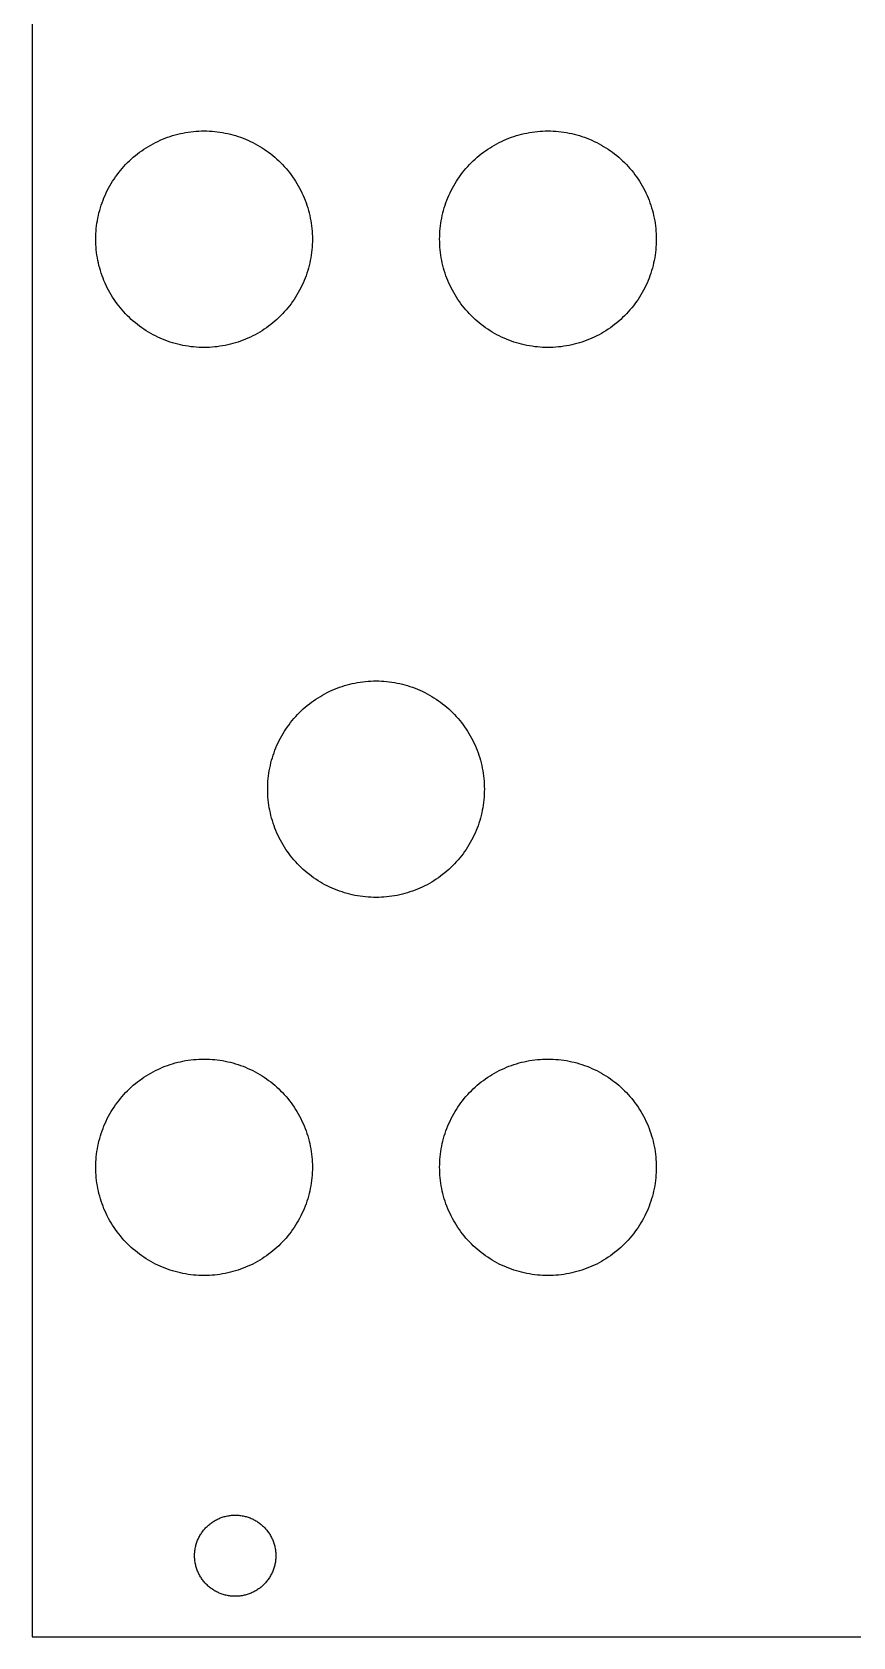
# Model space of a CAD drawing. Extents: x 50 to 110, y 44 to 173.
# Drawn here: x 49.8 to 80.1, y 44.1 to 103.4 of the extents above; entities that cross this region are included whole.
import ezdxf

# ---------------------------------------------------------------- set-up
doc = ezdxf.new("R2010")
doc.units = 0

msp = doc.modelspace()

# ---------------------------------------------------------------- linework, layer by layer
at = {"color": 34, "true_color": 0x008000}
for points in [[(49.784, 44.118022, 0), (110.403894, 44.118022, 0), (110.403894, 172.617892, 0), (49.784, 172.617892, 0), (49.784, 44.118022, 0)], [(52.134008, 95.758, 0), (52.135278, 95.856044, 0), (52.138834, 95.954342, 0), (52.14493, 96.052132, 0), (52.153312, 96.150176, 0), (52.16398, 96.247712, 0), (52.177188, 96.344994, 0), (52.192936, 96.441768, 0), (52.21097, 96.538288, 0), (52.23129, 96.6343, 0), (52.253896, 96.729804, 0), (52.278788, 96.8248, 0), (52.30622, 96.919034, 0), (52.335938, 97.01276, 0), (52.367942, 97.10547, 0), (52.401978, 97.197672, 0), (52.438554, 97.288604, 0), (52.477162, 97.379028, 0), (52.518056, 97.468182, 0), (52.561236, 97.55632, 0), (52.606448, 97.643696, 0), (52.653692, 97.729548, 0), (52.702968, 97.814384, 0), (52.75453, 97.89795, 0), (52.808124, 97.980246, 0), (52.86375, 98.061272, 0), (52.921154, 98.140774, 0), (52.98059, 98.219006, 0), (53.042058, 98.29546, 0), (53.10505, 98.370644, 0), (53.170328, 98.444304, 0), (53.23713, 98.516186, 0), (53.305456, 98.586544, 0), (53.375814, 98.65487, 0), (53.447696, 98.721672, 0), (53.521356, 98.78695, 0), (53.59654, 98.849942, 0), (53.672994, 98.91141, 0), (53.751226, 98.970846, 0), (53.830728, 99.02825, 0), (53.911754, 99.083876, 0), (53.99405, 99.13747, 0), (54.077616, 99.189032, 0), (54.162452, 99.238308, 0), (54.248304, 99.285552, 0), (54.33568, 99.330764, 0), (54.423818, 99.373944, 0), (54.512972, 99.414838, 0), (54.603396, 99.453446, 0), (54.694328, 99.490022, 0), (54.78653, 99.524058, 0), (54.87924, 99.556062, 0), (54.972966, 99.58578, 0), (55.0672, 99.613212, 0), (55.162196, 99.638104, 0), (55.2577, 99.66071, 0), (55.353712, 99.68103, 0), (55.450232, 99.699064, 0), (55.547006, 99.714812, 0), (55.644288, 99.72802, 0), (55.741824, 99.738688, 0), (55.839868, 99.74707, 0), (55.937658, 99.753166, 0), (56.035956, 99.756722, 0), (56.134, 99.757992, 0), (56.232044, 99.756722, 0), (56.330342, 99.753166, 0), (56.428132, 99.74707, 0), (56.526176, 99.738688, 0), (56.623712, 99.72802, 0), (56.720994, 99.714812, 0), (56.817768, 99.699064, 0), (56.914288, 99.68103, 0), (57.0103, 99.66071, 0), (57.105804, 99.638104, 0), (57.2008, 99.613212, 0), (57.295034, 99.58578, 0), (57.38876, 99.556062, 0), (57.48147, 99.524058, 0), (57.573672, 99.490022, 0), (57.664604, 99.453446, 0), (57.755028, 99.414838, 0), (57.844182, 99.373944, 0), (57.93232, 99.330764, 0), (58.019696, 99.285552, 0), (58.105548, 99.238308, 0), (58.190384, 99.189032, 0), (58.27395, 99.13747, 0), (58.356246, 99.083876, 0), (58.437272, 99.02825, 0), (58.516774, 98.970846, 0), (58.595006, 98.91141, 0), (58.67146, 98.849942, 0), (58.746644, 98.78695, 0), (58.820304, 98.721672, 0), (58.892186, 98.65487, 0), (58.962544, 98.586544, 0), (59.03087, 98.516186, 0), (59.097672, 98.444304, 0), (59.16295, 98.370644, 0), (59.225942, 98.29546, 0), (59.28741, 98.219006, 0), (59.346846, 98.140774, 0), (59.40425, 98.061272, 0), (59.459876, 97.980246, 0), (59.51347, 97.89795, 0), (59.565032, 97.814384, 0), (59.614308, 97.729548, 0), (59.661552, 97.643696, 0), (59.706764, 97.55632, 0), (59.749944, 97.468182, 0), (59.790838, 97.379028, 0), (59.829446, 97.288604, 0), (59.866022, 97.197672, 0), (59.900058, 97.10547, 0), (59.932062, 97.01276, 0), (59.96178, 96.919034, 0), (59.989212, 96.8248, 0), (60.014104, 96.729804, 0), (60.03671, 96.6343, 0), (60.05703, 96.538288, 0), (60.075064, 96.441768, 0), (60.090812, 96.344994, 0), (60.10402, 96.247712, 0), (60.114688, 96.150176, 0), (60.12307, 96.052132, 0), (60.129166, 95.954342, 0), (60.132722, 95.856044, 0), (60.133992, 95.758, 0), (60.132722, 95.659956, 0), (60.129166, 95.561658, 0), (60.12307, 95.463868, 0), (60.114688, 95.365824, 0), (60.10402, 95.268288, 0), (60.090812, 95.171006, 0), (60.075064, 95.074232, 0), (60.05703, 94.977712, 0), (60.03671, 94.8817, 0), (60.014104, 94.786196, 0), (59.989212, 94.6912, 0), (59.96178, 94.596966, 0), (59.932062, 94.50324, 0), (59.900058, 94.41053, 0), (59.866022, 94.318328, 0), (59.829446, 94.227396, 0), (59.790838, 94.136972, 0), (59.749944, 94.047818, 0), (59.706764, 93.95968, 0), (59.661552, 93.872304, 0), (59.614308, 93.786452, 0), (59.565032, 93.701616, 0), (59.51347, 93.61805, 0), (59.459876, 93.535754, 0), (59.40425, 93.454728, 0), (59.346846, 93.375226, 0), (59.28741, 93.296994, 0), (59.225942, 93.22054, 0), (59.16295, 93.145356, 0), (59.097672, 93.071696, 0), (59.03087, 92.999814, 0), (58.962544, 92.929456, 0), (58.892186, 92.86113, 0), (58.820304, 92.794328, 0), (58.746644, 92.72905, 0), (58.67146, 92.666058, 0), (58.595006, 92.60459, 0), (58.516774, 92.545154, 0), (58.437272, 92.48775, 0), (58.356246, 92.432124, 0), (58.27395, 92.37853, 0), (58.190384, 92.326968, 0), (58.105548, 92.277692, 0), (58.019696, 92.230448, 0), (57.93232, 92.185236, 0), (57.844182, 92.142056, 0), (57.755028, 92.101162, 0), (57.664604, 92.062554, 0), (57.573672, 92.025978, 0), (57.48147, 91.991942, 0), (57.38876, 91.959938, 0), (57.295034, 91.93022, 0), (57.2008, 91.902788, 0), (57.105804, 91.877896, 0), (57.0103, 91.85529, 0), (56.914288, 91.83497, 0), (56.817768, 91.816936, 0), (56.720994, 91.801188, 0), (56.623712, 91.78798, 0), (56.526176, 91.777312, 0), (56.428132, 91.76893, 0), (56.330342, 91.762834, 0), (56.232044, 91.759278, 0), (56.134, 91.758008, 0), (56.035956, 91.759278, 0), (55.937658, 91.762834, 0), (55.839868, 91.76893, 0), (55.741824, 91.777312, 0), (55.644288, 91.78798, 0), (55.547006, 91.801188, 0), (55.450232, 91.816936, 0), (55.353712, 91.83497, 0), (55.2577, 91.85529, 0), (55.162196, 91.877896, 0), (55.0672, 91.902788, 0), (54.972966, 91.93022, 0), (54.87924, 91.959938, 0), (54.78653, 91.991942, 0), (54.694328, 92.025978, 0), (54.603396, 92.062554, 0), (54.512972, 92.101162, 0), (54.423818, 92.142056, 0), (54.33568, 92.185236, 0), (54.248304, 92.230448, 0), (54.162452, 92.277692, 0), (54.077616, 92.326968, 0), (53.99405, 92.37853, 0), (53.911754, 92.432124, 0), (53.830728, 92.48775, 0), (53.751226, 92.545154, 0), (53.672994, 92.60459, 0), (53.59654, 92.666058, 0), (53.521356, 92.72905, 0), (53.447696, 92.794328, 0), (53.375814, 92.86113, 0), (53.305456, 92.929456, 0), (53.23713, 92.999814, 0), (53.170328, 93.071696, 0), (53.10505, 93.145356, 0), (53.042058, 93.22054, 0), (52.98059, 93.296994, 0), (52.921154, 93.375226, 0), (52.86375, 93.454728, 0), (52.808124, 93.535754, 0), (52.75453, 93.61805, 0), (52.702968, 93.701616, 0), (52.653692, 93.786452, 0), (52.606448, 93.872304, 0), (52.561236, 93.95968, 0), (52.518056, 94.047818, 0), (52.477162, 94.136972, 0), (52.438554, 94.227396, 0), (52.401978, 94.318328, 0), (52.367942, 94.41053, 0), (52.335938, 94.50324, 0), (52.30622, 94.596966, 0), (52.278788, 94.6912, 0), (52.253896, 94.786196, 0), (52.23129, 94.8817, 0), (52.21097, 94.977712, 0), (52.192936, 95.074232, 0), (52.177188, 95.171006, 0), (52.16398, 95.268288, 0), (52.153312, 95.365824, 0), (52.14493, 95.463868, 0), (52.138834, 95.561658, 0), (52.135278, 95.659956, 0), (52.134008, 95.758, 0)], [(64.834008, 95.758, 0), (64.835278, 95.856044, 0), (64.838834, 95.954342, 0), (64.84493, 96.052132, 0), (64.853312, 96.150176, 0), (64.86398, 96.247712, 0), (64.877188, 96.344994, 0), (64.892936, 96.441768, 0), (64.91097, 96.538288, 0), (64.93129, 96.6343, 0), (64.953896, 96.729804, 0), (64.978788, 96.8248, 0), (65.00622, 96.919034, 0), (65.035938, 97.01276, 0), (65.067942, 97.10547, 0), (65.101978, 97.197672, 0), (65.138554, 97.288604, 0), (65.177162, 97.379028, 0), (65.218056, 97.468182, 0), (65.261236, 97.55632, 0), (65.306448, 97.643696, 0), (65.353692, 97.729548, 0), (65.402968, 97.814384, 0), (65.45453, 97.89795, 0), (65.508124, 97.980246, 0), (65.56375, 98.061272, 0), (65.621154, 98.140774, 0), (65.68059, 98.219006, 0), (65.742058, 98.29546, 0), (65.80505, 98.370644, 0), (65.870328, 98.444304, 0), (65.93713, 98.516186, 0), (66.005456, 98.586544, 0), (66.075814, 98.65487, 0), (66.147696, 98.721672, 0), (66.221356, 98.78695, 0), (66.29654, 98.849942, 0), (66.372994, 98.91141, 0), (66.451226, 98.970846, 0), (66.530728, 99.02825, 0), (66.611754, 99.083876, 0), (66.69405, 99.13747, 0), (66.777616, 99.189032, 0), (66.862452, 99.238308, 0), (66.948304, 99.285552, 0), (67.03568, 99.330764, 0), (67.123818, 99.373944, 0), (67.212972, 99.414838, 0), (67.303396, 99.453446, 0), (67.394328, 99.490022, 0), (67.48653, 99.524058, 0), (67.57924, 99.556062, 0), (67.672966, 99.58578, 0), (67.7672, 99.613212, 0), (67.862196, 99.638104, 0), (67.9577, 99.66071, 0), (68.053712, 99.68103, 0), (68.150232, 99.699064, 0), (68.247006, 99.714812, 0), (68.344288, 99.72802, 0), (68.441824, 99.738688, 0), (68.539868, 99.74707, 0), (68.637658, 99.753166, 0), (68.735956, 99.756722, 0), (68.834, 99.757992, 0), (68.932044, 99.756722, 0), (69.030342, 99.753166, 0), (69.128132, 99.74707, 0), (69.226176, 99.738688, 0), (69.323712, 99.72802, 0), (69.420994, 99.714812, 0), (69.517768, 99.699064, 0), (69.614288, 99.68103, 0), (69.7103, 99.66071, 0), (69.805804, 99.638104, 0), (69.9008, 99.613212, 0), (69.995034, 99.58578, 0), (70.08876, 99.556062, 0), (70.18147, 99.524058, 0), (70.273672, 99.490022, 0), (70.364604, 99.453446, 0), (70.455028, 99.414838, 0), (70.544182, 99.373944, 0), (70.63232, 99.330764, 0), (70.719696, 99.285552, 0), (70.805548, 99.238308, 0), (70.890384, 99.189032, 0), (70.97395, 99.13747, 0), (71.056246, 99.083876, 0), (71.137272, 99.02825, 0), (71.216774, 98.970846, 0), (71.295006, 98.91141, 0), (71.37146, 98.849942, 0), (71.446644, 98.78695, 0), (71.520304, 98.721672, 0), (71.592186, 98.65487, 0), (71.662544, 98.586544, 0), (71.73087, 98.516186, 0), (71.797672, 98.444304, 0), (71.86295, 98.370644, 0), (71.925942, 98.29546, 0), (71.98741, 98.219006, 0), (72.046846, 98.140774, 0), (72.10425, 98.061272, 0), (72.159876, 97.980246, 0), (72.21347, 97.89795, 0), (72.265032, 97.814384, 0), (72.314308, 97.729548, 0), (72.361552, 97.643696, 0), (72.406764, 97.55632, 0), (72.449944, 97.468182, 0), (72.490838, 97.379028, 0), (72.529446, 97.288604, 0), (72.566022, 97.197672, 0), (72.600058, 97.10547, 0), (72.632062, 97.01276, 0), (72.66178, 96.919034, 0), (72.689212, 96.8248, 0), (72.714104, 96.729804, 0), (72.73671, 96.6343, 0), (72.75703, 96.538288, 0), (72.775064, 96.441768, 0), (72.790812, 96.344994, 0), (72.80402, 96.247712, 0), (72.814688, 96.150176, 0), (72.82307, 96.052132, 0), (72.829166, 95.954342, 0), (72.832722, 95.856044, 0), (72.833992, 95.758, 0), (72.832722, 95.659956, 0), (72.829166, 95.561658, 0), (72.82307, 95.463868, 0), (72.814688, 95.365824, 0), (72.80402, 95.268288, 0), (72.790812, 95.171006, 0), (72.775064, 95.074232, 0), (72.75703, 94.977712, 0), (72.73671, 94.8817, 0), (72.714104, 94.786196, 0), (72.689212, 94.6912, 0), (72.66178, 94.596966, 0), (72.632062, 94.50324, 0), (72.600058, 94.41053, 0), (72.566022, 94.318328, 0), (72.529446, 94.227396, 0), (72.490838, 94.136972, 0), (72.449944, 94.047818, 0), (72.406764, 93.95968, 0), (72.361552, 93.872304, 0), (72.314308, 93.786452, 0), (72.265032, 93.701616, 0), (72.21347, 93.61805, 0), (72.159876, 93.535754, 0), (72.10425, 93.454728, 0), (72.046846, 93.375226, 0), (71.98741, 93.296994, 0), (71.925942, 93.22054, 0), (71.86295, 93.145356, 0), (71.797672, 93.071696, 0), (71.73087, 92.999814, 0), (71.662544, 92.929456, 0), (71.592186, 92.86113, 0), (71.520304, 92.794328, 0), (71.446644, 92.72905, 0), (71.37146, 92.666058, 0), (71.295006, 92.60459, 0), (71.216774, 92.545154, 0), (71.137272, 92.48775, 0), (71.056246, 92.432124, 0), (70.97395, 92.37853, 0), (70.890384, 92.326968, 0), (70.805548, 92.277692, 0), (70.719696, 92.230448, 0), (70.63232, 92.185236, 0), (70.544182, 92.142056, 0), (70.455028, 92.101162, 0), (70.364604, 92.062554, 0), (70.273672, 92.025978, 0), (70.18147, 91.991942, 0), (70.08876, 91.959938, 0), (69.995034, 91.93022, 0), (69.9008, 91.902788, 0), (69.805804, 91.877896, 0), (69.7103, 91.85529, 0), (69.614288, 91.83497, 0), (69.517768, 91.816936, 0), (69.420994, 91.801188, 0), (69.323712, 91.78798, 0), (69.226176, 91.777312, 0), (69.128132, 91.76893, 0), (69.030342, 91.762834, 0), (68.932044, 91.759278, 0), (68.834, 91.758008, 0), (68.735956, 91.759278, 0), (68.637658, 91.762834, 0), (68.539868, 91.76893, 0), (68.441824, 91.777312, 0), (68.344288, 91.78798, 0), (68.247006, 91.801188, 0), (68.150232, 91.816936, 0), (68.053712, 91.83497, 0), (67.9577, 91.85529, 0), (67.862196, 91.877896, 0), (67.7672, 91.902788, 0), (67.672966, 91.93022, 0), (67.57924, 91.959938, 0), (67.48653, 91.991942, 0), (67.394328, 92.025978, 0), (67.303396, 92.062554, 0), (67.212972, 92.101162, 0), (67.123818, 92.142056, 0), (67.03568, 92.185236, 0), (66.948304, 92.230448, 0), (66.862452, 92.277692, 0), (66.777616, 92.326968, 0), (66.69405, 92.37853, 0), (66.611754, 92.432124, 0), (66.530728, 92.48775, 0), (66.451226, 92.545154, 0), (66.372994, 92.60459, 0), (66.29654, 92.666058, 0), (66.221356, 92.72905, 0), (66.147696, 92.794328, 0), (66.075814, 92.86113, 0), (66.005456, 92.929456, 0), (65.93713, 92.999814, 0), (65.870328, 93.071696, 0), (65.80505, 93.145356, 0), (65.742058, 93.22054, 0), (65.68059, 93.296994, 0), (65.621154, 93.375226, 0), (65.56375, 93.454728, 0), (65.508124, 93.535754, 0), (65.45453, 93.61805, 0), (65.402968, 93.701616, 0), (65.353692, 93.786452, 0), (65.306448, 93.872304, 0), (65.261236, 93.95968, 0), (65.218056, 94.047818, 0), (65.177162, 94.136972, 0), (65.138554, 94.227396, 0), (65.101978, 94.318328, 0), (65.067942, 94.41053, 0), (65.035938, 94.50324, 0), (65.00622, 94.596966, 0), (64.978788, 94.6912, 0), (64.953896, 94.786196, 0), (64.93129, 94.8817, 0), (64.91097, 94.977712, 0), (64.892936, 95.074232, 0), (64.877188, 95.171006, 0), (64.86398, 95.268288, 0), (64.853312, 95.365824, 0), (64.84493, 95.463868, 0), (64.838834, 95.561658, 0), (64.835278, 95.659956, 0), (64.834008, 95.758, 0)], [(58.484008, 75.438, 0), (58.485278, 75.536044, 0), (58.488834, 75.634342, 0), (58.49493, 75.732132, 0), (58.503312, 75.830176, 0), (58.51398, 75.927712, 0), (58.527188, 76.024994, 0), (58.542936, 76.121768, 0), (58.56097, 76.218288, 0), (58.58129, 76.3143, 0), (58.603896, 76.409804, 0), (58.628788, 76.5048, 0), (58.65622, 76.599034, 0), (58.685938, 76.69276, 0), (58.717942, 76.78547, 0), (58.751978, 76.877672, 0), (58.788554, 76.968604, 0), (58.827162, 77.059028, 0), (58.868056, 77.148182, 0), (58.911236, 77.23632, 0), (58.956448, 77.323696, 0), (59.003692, 77.409548, 0), (59.052968, 77.494384, 0), (59.10453, 77.57795, 0), (59.158124, 77.660246, 0), (59.21375, 77.741272, 0), (59.271154, 77.820774, 0), (59.33059, 77.899006, 0), (59.392058, 77.97546, 0), (59.45505, 78.050644, 0), (59.520328, 78.124304, 0), (59.58713, 78.196186, 0), (59.655456, 78.266544, 0), (59.725814, 78.33487, 0), (59.797696, 78.401672, 0), (59.871356, 78.46695, 0), (59.94654, 78.529942, 0), (60.022994, 78.59141, 0), (60.101226, 78.650846, 0), (60.180728, 78.70825, 0), (60.261754, 78.763876, 0), (60.34405, 78.81747, 0), (60.427616, 78.869032, 0), (60.512452, 78.918308, 0), (60.598304, 78.965552, 0), (60.68568, 79.010764, 0), (60.773818, 79.053944, 0), (60.862972, 79.094838, 0), (60.953396, 79.133446, 0), (61.044328, 79.170022, 0), (61.13653, 79.204058, 0), (61.22924, 79.236062, 0), (61.322966, 79.26578, 0), (61.4172, 79.293212, 0), (61.512196, 79.318104, 0), (61.6077, 79.34071, 0), (61.703712, 79.36103, 0), (61.800232, 79.379064, 0), (61.897006, 79.394812, 0), (61.994288, 79.40802, 0), (62.091824, 79.418688, 0), (62.189868, 79.42707, 0), (62.287658, 79.433166, 0), (62.385956, 79.436722, 0), (62.484, 79.437992, 0), (62.582044, 79.436722, 0), (62.680342, 79.433166, 0), (62.778132, 79.42707, 0), (62.876176, 79.418688, 0), (62.973712, 79.40802, 0), (63.070994, 79.394812, 0), (63.167768, 79.379064, 0), (63.264288, 79.36103, 0), (63.3603, 79.34071, 0), (63.455804, 79.318104, 0), (63.5508, 79.293212, 0), (63.645034, 79.26578, 0), (63.73876, 79.236062, 0), (63.83147, 79.204058, 0), (63.923672, 79.170022, 0), (64.014604, 79.133446, 0), (64.105028, 79.094838, 0), (64.194182, 79.053944, 0), (64.28232, 79.010764, 0), (64.369696, 78.965552, 0), (64.455548, 78.918308, 0), (64.540384, 78.869032, 0), (64.62395, 78.81747, 0), (64.706246, 78.763876, 0), (64.787272, 78.70825, 0), (64.866774, 78.650846, 0), (64.945006, 78.59141, 0), (65.02146, 78.529942, 0), (65.096644, 78.46695, 0), (65.170304, 78.401672, 0), (65.242186, 78.33487, 0), (65.312544, 78.266544, 0), (65.38087, 78.196186, 0), (65.447672, 78.124304, 0), (65.51295, 78.050644, 0), (65.575942, 77.97546, 0), (65.63741, 77.899006, 0), (65.696846, 77.820774, 0), (65.75425, 77.741272, 0), (65.809876, 77.660246, 0), (65.86347, 77.57795, 0), (65.915032, 77.494384, 0), (65.964308, 77.409548, 0), (66.011552, 77.323696, 0), (66.056764, 77.23632, 0), (66.099944, 77.148182, 0), (66.140838, 77.059028, 0), (66.179446, 76.968604, 0), (66.216022, 76.877672, 0), (66.250058, 76.78547, 0), (66.282062, 76.69276, 0), (66.31178, 76.599034, 0), (66.339212, 76.5048, 0), (66.364104, 76.409804, 0), (66.38671, 76.3143, 0), (66.40703, 76.218288, 0), (66.425064, 76.121768, 0), (66.440812, 76.024994, 0), (66.45402, 75.927712, 0), (66.464688, 75.830176, 0), (66.47307, 75.732132, 0), (66.479166, 75.634342, 0), (66.482722, 75.536044, 0), (66.483992, 75.438, 0), (66.482722, 75.339956, 0), (66.479166, 75.241658, 0), (66.47307, 75.143868, 0), (66.464688, 75.045824, 0), (66.45402, 74.948288, 0), (66.440812, 74.851006, 0), (66.425064, 74.754232, 0), (66.40703, 74.657712, 0), (66.38671, 74.5617, 0), (66.364104, 74.466196, 0), (66.339212, 74.3712, 0), (66.31178, 74.276966, 0), (66.282062, 74.18324, 0), (66.250058, 74.09053, 0), (66.216022, 73.998328, 0), (66.179446, 73.907396, 0), (66.140838, 73.816972, 0), (66.099944, 73.727818, 0), (66.056764, 73.63968, 0), (66.011552, 73.552304, 0), (65.964308, 73.466452, 0), (65.915032, 73.381616, 0), (65.86347, 73.29805, 0), (65.809876, 73.215754, 0), (65.75425, 73.134728, 0), (65.696846, 73.055226, 0), (65.63741, 72.976994, 0), (65.575942, 72.90054, 0), (65.51295, 72.825356, 0), (65.447672, 72.751696, 0), (65.38087, 72.679814, 0), (65.312544, 72.609456, 0), (65.242186, 72.54113, 0), (65.170304, 72.474328, 0), (65.096644, 72.40905, 0), (65.02146, 72.346058, 0), (64.945006, 72.28459, 0), (64.866774, 72.225154, 0), (64.787272, 72.16775, 0), (64.706246, 72.112124, 0), (64.62395, 72.05853, 0), (64.540384, 72.006968, 0), (64.455548, 71.957692, 0), (64.369696, 71.910448, 0), (64.28232, 71.865236, 0), (64.194182, 71.822056, 0), (64.105028, 71.781162, 0), (64.014604, 71.742554, 0), (63.923672, 71.705978, 0), (63.83147, 71.671942, 0), (63.73876, 71.639938, 0), (63.645034, 71.61022, 0), (63.5508, 71.582788, 0), (63.455804, 71.557896, 0), (63.3603, 71.53529, 0), (63.264288, 71.51497, 0), (63.167768, 71.496936, 0), (63.070994, 71.481188, 0), (62.973712, 71.46798, 0), (62.876176, 71.457312, 0), (62.778132, 71.44893, 0), (62.680342, 71.442834, 0), (62.582044, 71.439278, 0), (62.484, 71.438008, 0), (62.385956, 71.439278, 0), (62.287658, 71.442834, 0), (62.189868, 71.44893, 0), (62.091824, 71.457312, 0), (61.994288, 71.46798, 0), (61.897006, 71.481188, 0), (61.800232, 71.496936, 0), (61.703712, 71.51497, 0), (61.6077, 71.53529, 0), (61.512196, 71.557896, 0), (61.4172, 71.582788, 0), (61.322966, 71.61022, 0), (61.22924, 71.639938, 0), (61.13653, 71.671942, 0), (61.044328, 71.705978, 0), (60.953396, 71.742554, 0), (60.862972, 71.781162, 0), (60.773818, 71.822056, 0), (60.68568, 71.865236, 0), (60.598304, 71.910448, 0), (60.512452, 71.957692, 0), (60.427616, 72.006968, 0), (60.34405, 72.05853, 0), (60.261754, 72.112124, 0), (60.180728, 72.16775, 0), (60.101226, 72.225154, 0), (60.022994, 72.28459, 0), (59.94654, 72.346058, 0), (59.871356, 72.40905, 0), (59.797696, 72.474328, 0), (59.725814, 72.54113, 0), (59.655456, 72.609456, 0), (59.58713, 72.679814, 0), (59.520328, 72.751696, 0), (59.45505, 72.825356, 0), (59.392058, 72.90054, 0), (59.33059, 72.976994, 0), (59.271154, 73.055226, 0), (59.21375, 73.134728, 0), (59.158124, 73.215754, 0), (59.10453, 73.29805, 0), (59.052968, 73.381616, 0), (59.003692, 73.466452, 0), (58.956448, 73.552304, 0), (58.911236, 73.63968, 0), (58.868056, 73.727818, 0), (58.827162, 73.816972, 0), (58.788554, 73.907396, 0), (58.751978, 73.998328, 0), (58.717942, 74.09053, 0), (58.685938, 74.18324, 0), (58.65622, 74.276966, 0), (58.628788, 74.3712, 0), (58.603896, 74.466196, 0), (58.58129, 74.5617, 0), (58.56097, 74.657712, 0), (58.542936, 74.754232, 0), (58.527188, 74.851006, 0), (58.51398, 74.948288, 0), (58.503312, 75.045824, 0), (58.49493, 75.143868, 0), (58.488834, 75.241658, 0), (58.485278, 75.339956, 0), (58.484008, 75.438, 0)], [(52.134008, 61.468, 0), (52.135278, 61.566044, 0), (52.138834, 61.664342, 0), (52.14493, 61.762132, 0), (52.153312, 61.860176, 0), (52.16398, 61.957712, 0), (52.177188, 62.054994, 0), (52.192936, 62.151768, 0), (52.21097, 62.248288, 0), (52.23129, 62.3443, 0), (52.253896, 62.439804, 0), (52.278788, 62.5348, 0), (52.30622, 62.629034, 0), (52.335938, 62.72276, 0), (52.367942, 62.81547, 0), (52.401978, 62.907672, 0), (52.438554, 62.998604, 0), (52.477162, 63.089028, 0), (52.518056, 63.178182, 0), (52.561236, 63.26632, 0), (52.606448, 63.353696, 0), (52.653692, 63.439548, 0), (52.702968, 63.524384, 0), (52.75453, 63.60795, 0), (52.808124, 63.690246, 0), (52.86375, 63.771272, 0), (52.921154, 63.850774, 0), (52.98059, 63.929006, 0), (53.042058, 64.00546, 0), (53.10505, 64.080644, 0), (53.170328, 64.154304, 0), (53.23713, 64.226186, 0), (53.305456, 64.296544, 0), (53.375814, 64.36487, 0), (53.447696, 64.431672, 0), (53.521356, 64.49695, 0), (53.59654, 64.559942, 0), (53.672994, 64.62141, 0), (53.751226, 64.680846, 0), (53.830728, 64.73825, 0), (53.911754, 64.793876, 0), (53.99405, 64.84747, 0), (54.077616, 64.899032, 0), (54.162452, 64.948308, 0), (54.248304, 64.995552, 0), (54.33568, 65.040764, 0), (54.423818, 65.083944, 0), (54.512972, 65.124838, 0), (54.603396, 65.163446, 0), (54.694328, 65.200022, 0), (54.78653, 65.234058, 0), (54.87924, 65.266062, 0), (54.972966, 65.29578, 0), (55.0672, 65.323212, 0), (55.162196, 65.348104, 0), (55.2577, 65.37071, 0), (55.353712, 65.39103, 0), (55.450232, 65.409064, 0), (55.547006, 65.424812, 0), (55.644288, 65.43802, 0), (55.741824, 65.448688, 0), (55.839868, 65.45707, 0), (55.937658, 65.463166, 0), (56.035956, 65.466722, 0), (56.134, 65.467992, 0), (56.232044, 65.466722, 0), (56.330342, 65.463166, 0), (56.428132, 65.45707, 0), (56.526176, 65.448688, 0), (56.623712, 65.43802, 0), (56.720994, 65.424812, 0), (56.817768, 65.409064, 0), (56.914288, 65.39103, 0), (57.0103, 65.37071, 0), (57.105804, 65.348104, 0), (57.2008, 65.323212, 0), (57.295034, 65.29578, 0), (57.38876, 65.266062, 0), (57.48147, 65.234058, 0), (57.573672, 65.200022, 0), (57.664604, 65.163446, 0), (57.755028, 65.124838, 0), (57.844182, 65.083944, 0), (57.93232, 65.040764, 0), (58.019696, 64.995552, 0), (58.105548, 64.948308, 0), (58.190384, 64.899032, 0), (58.27395, 64.84747, 0), (58.356246, 64.793876, 0), (58.437272, 64.73825, 0), (58.516774, 64.680846, 0), (58.595006, 64.62141, 0), (58.67146, 64.559942, 0), (58.746644, 64.49695, 0), (58.820304, 64.431672, 0), (58.892186, 64.36487, 0), (58.962544, 64.296544, 0), (59.03087, 64.226186, 0), (59.097672, 64.154304, 0), (59.16295, 64.080644, 0), (59.225942, 64.00546, 0), (59.28741, 63.929006, 0), (59.346846, 63.850774, 0), (59.40425, 63.771272, 0), (59.459876, 63.690246, 0), (59.51347, 63.60795, 0), (59.565032, 63.524384, 0), (59.614308, 63.439548, 0), (59.661552, 63.353696, 0), (59.706764, 63.26632, 0), (59.749944, 63.178182, 0), (59.790838, 63.089028, 0), (59.829446, 62.998604, 0), (59.866022, 62.907672, 0), (59.900058, 62.81547, 0), (59.932062, 62.72276, 0), (59.96178, 62.629034, 0), (59.989212, 62.5348, 0), (60.014104, 62.439804, 0), (60.03671, 62.3443, 0), (60.05703, 62.248288, 0), (60.075064, 62.151768, 0), (60.090812, 62.054994, 0), (60.10402, 61.957712, 0), (60.114688, 61.860176, 0), (60.12307, 61.762132, 0), (60.129166, 61.664342, 0), (60.132722, 61.566044, 0), (60.133992, 61.468, 0), (60.132722, 61.369956, 0), (60.129166, 61.271658, 0), (60.12307, 61.173868, 0), (60.114688, 61.075824, 0), (60.10402, 60.978288, 0), (60.090812, 60.881006, 0), (60.075064, 60.784232, 0), (60.05703, 60.687712, 0), (60.03671, 60.5917, 0), (60.014104, 60.496196, 0), (59.989212, 60.4012, 0), (59.96178, 60.306966, 0), (59.932062, 60.21324, 0), (59.900058, 60.12053, 0), (59.866022, 60.028328, 0), (59.829446, 59.937396, 0), (59.790838, 59.846972, 0), (59.749944, 59.757818, 0), (59.706764, 59.66968, 0), (59.661552, 59.582304, 0), (59.614308, 59.496452, 0), (59.565032, 59.411616, 0), (59.51347, 59.32805, 0), (59.459876, 59.245754, 0), (59.40425, 59.164728, 0), (59.346846, 59.085226, 0), (59.28741, 59.006994, 0), (59.225942, 58.93054, 0), (59.16295, 58.855356, 0), (59.097672, 58.781696, 0), (59.03087, 58.709814, 0), (58.962544, 58.639456, 0), (58.892186, 58.57113, 0), (58.820304, 58.504328, 0), (58.746644, 58.43905, 0), (58.67146, 58.376058, 0), (58.595006, 58.31459, 0), (58.516774, 58.255154, 0), (58.437272, 58.19775, 0), (58.356246, 58.142124, 0), (58.27395, 58.08853, 0), (58.190384, 58.036968, 0), (58.105548, 57.987692, 0), (58.019696, 57.940448, 0), (57.93232, 57.895236, 0), (57.844182, 57.852056, 0), (57.755028, 57.811162, 0), (57.664604, 57.772554, 0), (57.573672, 57.735978, 0), (57.48147, 57.701942, 0), (57.38876, 57.669938, 0), (57.295034, 57.64022, 0), (57.2008, 57.612788, 0), (57.105804, 57.587896, 0), (57.0103, 57.56529, 0), (56.914288, 57.54497, 0), (56.817768, 57.526936, 0), (56.720994, 57.511188, 0), (56.623712, 57.49798, 0), (56.526176, 57.487312, 0), (56.428132, 57.47893, 0), (56.330342, 57.472834, 0), (56.232044, 57.469278, 0), (56.134, 57.468008, 0), (56.035956, 57.469278, 0), (55.937658, 57.472834, 0), (55.839868, 57.47893, 0), (55.741824, 57.487312, 0), (55.644288, 57.49798, 0), (55.547006, 57.511188, 0), (55.450232, 57.526936, 0), (55.353712, 57.54497, 0), (55.2577, 57.56529, 0), (55.162196, 57.587896, 0), (55.0672, 57.612788, 0), (54.972966, 57.64022, 0), (54.87924, 57.669938, 0), (54.78653, 57.701942, 0), (54.694328, 57.735978, 0), (54.603396, 57.772554, 0), (54.512972, 57.811162, 0), (54.423818, 57.852056, 0), (54.33568, 57.895236, 0), (54.248304, 57.940448, 0), (54.162452, 57.987692, 0), (54.077616, 58.036968, 0), (53.99405, 58.08853, 0), (53.911754, 58.142124, 0), (53.830728, 58.19775, 0), (53.751226, 58.255154, 0), (53.672994, 58.31459, 0), (53.59654, 58.376058, 0), (53.521356, 58.43905, 0), (53.447696, 58.504328, 0), (53.375814, 58.57113, 0), (53.305456, 58.639456, 0), (53.23713, 58.709814, 0), (53.170328, 58.781696, 0), (53.10505, 58.855356, 0), (53.042058, 58.93054, 0), (52.98059, 59.006994, 0), (52.921154, 59.085226, 0), (52.86375, 59.164728, 0), (52.808124, 59.245754, 0), (52.75453, 59.32805, 0), (52.702968, 59.411616, 0), (52.653692, 59.496452, 0), (52.606448, 59.582304, 0), (52.561236, 59.66968, 0), (52.518056, 59.757818, 0), (52.477162, 59.846972, 0), (52.438554, 59.937396, 0), (52.401978, 60.028328, 0), (52.367942, 60.12053, 0), (52.335938, 60.21324, 0), (52.30622, 60.306966, 0), (52.278788, 60.4012, 0), (52.253896, 60.496196, 0), (52.23129, 60.5917, 0), (52.21097, 60.687712, 0), (52.192936, 60.784232, 0), (52.177188, 60.881006, 0), (52.16398, 60.978288, 0), (52.153312, 61.075824, 0), (52.14493, 61.173868, 0), (52.138834, 61.271658, 0), (52.135278, 61.369956, 0), (52.134008, 61.468, 0)], [(64.834008, 61.468, 0), (64.835278, 61.566044, 0), (64.838834, 61.664342, 0), (64.84493, 61.762132, 0), (64.853312, 61.860176, 0), (64.86398, 61.957712, 0), (64.877188, 62.054994, 0), (64.892936, 62.151768, 0), (64.91097, 62.248288, 0), (64.93129, 62.3443, 0), (64.953896, 62.439804, 0), (64.978788, 62.5348, 0), (65.00622, 62.629034, 0), (65.035938, 62.72276, 0), (65.067942, 62.81547, 0), (65.101978, 62.907672, 0), (65.138554, 62.998604, 0), (65.177162, 63.089028, 0), (65.218056, 63.178182, 0), (65.261236, 63.26632, 0), (65.306448, 63.353696, 0), (65.353692, 63.439548, 0), (65.402968, 63.524384, 0), (65.45453, 63.60795, 0), (65.508124, 63.690246, 0), (65.56375, 63.771272, 0), (65.621154, 63.850774, 0), (65.68059, 63.929006, 0), (65.742058, 64.00546, 0), (65.80505, 64.080644, 0), (65.870328, 64.154304, 0), (65.93713, 64.226186, 0), (66.005456, 64.296544, 0), (66.075814, 64.36487, 0), (66.147696, 64.431672, 0), (66.221356, 64.49695, 0), (66.29654, 64.559942, 0), (66.372994, 64.62141, 0), (66.451226, 64.680846, 0), (66.530728, 64.73825, 0), (66.611754, 64.793876, 0), (66.69405, 64.84747, 0), (66.777616, 64.899032, 0), (66.862452, 64.948308, 0), (66.948304, 64.995552, 0), (67.03568, 65.040764, 0), (67.123818, 65.083944, 0), (67.212972, 65.124838, 0), (67.303396, 65.163446, 0), (67.394328, 65.200022, 0), (67.48653, 65.234058, 0), (67.57924, 65.266062, 0), (67.672966, 65.29578, 0), (67.7672, 65.323212, 0), (67.862196, 65.348104, 0), (67.9577, 65.37071, 0), (68.053712, 65.39103, 0), (68.150232, 65.409064, 0), (68.247006, 65.424812, 0), (68.344288, 65.43802, 0), (68.441824, 65.448688, 0), (68.539868, 65.45707, 0), (68.637658, 65.463166, 0), (68.735956, 65.466722, 0), (68.834, 65.467992, 0), (68.932044, 65.466722, 0), (69.030342, 65.463166, 0), (69.128132, 65.45707, 0), (69.226176, 65.448688, 0), (69.323712, 65.43802, 0), (69.420994, 65.424812, 0), (69.517768, 65.409064, 0), (69.614288, 65.39103, 0), (69.7103, 65.37071, 0), (69.805804, 65.348104, 0), (69.9008, 65.323212, 0), (69.995034, 65.29578, 0), (70.08876, 65.266062, 0), (70.18147, 65.234058, 0), (70.273672, 65.200022, 0), (70.364604, 65.163446, 0), (70.455028, 65.124838, 0), (70.544182, 65.083944, 0), (70.63232, 65.040764, 0), (70.719696, 64.995552, 0), (70.805548, 64.948308, 0), (70.890384, 64.899032, 0), (70.97395, 64.84747, 0), (71.056246, 64.793876, 0), (71.137272, 64.73825, 0), (71.216774, 64.680846, 0), (71.295006, 64.62141, 0), (71.37146, 64.559942, 0), (71.446644, 64.49695, 0), (71.520304, 64.431672, 0), (71.592186, 64.36487, 0), (71.662544, 64.296544, 0), (71.73087, 64.226186, 0), (71.797672, 64.154304, 0), (71.86295, 64.080644, 0), (71.925942, 64.00546, 0), (71.98741, 63.929006, 0), (72.046846, 63.850774, 0), (72.10425, 63.771272, 0), (72.159876, 63.690246, 0), (72.21347, 63.60795, 0), (72.265032, 63.524384, 0), (72.314308, 63.439548, 0), (72.361552, 63.353696, 0), (72.406764, 63.26632, 0), (72.449944, 63.178182, 0), (72.490838, 63.089028, 0), (72.529446, 62.998604, 0), (72.566022, 62.907672, 0), (72.600058, 62.81547, 0), (72.632062, 62.72276, 0), (72.66178, 62.629034, 0), (72.689212, 62.5348, 0), (72.714104, 62.439804, 0), (72.73671, 62.3443, 0), (72.75703, 62.248288, 0), (72.775064, 62.151768, 0), (72.790812, 62.054994, 0), (72.80402, 61.957712, 0), (72.814688, 61.860176, 0), (72.82307, 61.762132, 0), (72.829166, 61.664342, 0), (72.832722, 61.566044, 0), (72.833992, 61.468, 0), (72.832722, 61.369956, 0), (72.829166, 61.271658, 0), (72.82307, 61.173868, 0), (72.814688, 61.075824, 0), (72.80402, 60.978288, 0), (72.790812, 60.881006, 0), (72.775064, 60.784232, 0), (72.75703, 60.687712, 0), (72.73671, 60.5917, 0), (72.714104, 60.496196, 0), (72.689212, 60.4012, 0), (72.66178, 60.306966, 0), (72.632062, 60.21324, 0), (72.600058, 60.12053, 0), (72.566022, 60.028328, 0), (72.529446, 59.937396, 0), (72.490838, 59.846972, 0), (72.449944, 59.757818, 0), (72.406764, 59.66968, 0), (72.361552, 59.582304, 0), (72.314308, 59.496452, 0), (72.265032, 59.411616, 0), (72.21347, 59.32805, 0), (72.159876, 59.245754, 0), (72.10425, 59.164728, 0), (72.046846, 59.085226, 0), (71.98741, 59.006994, 0), (71.925942, 58.93054, 0), (71.86295, 58.855356, 0), (71.797672, 58.781696, 0), (71.73087, 58.709814, 0), (71.662544, 58.639456, 0), (71.592186, 58.57113, 0), (71.520304, 58.504328, 0), (71.446644, 58.43905, 0), (71.37146, 58.376058, 0), (71.295006, 58.31459, 0), (71.216774, 58.255154, 0), (71.137272, 58.19775, 0), (71.056246, 58.142124, 0), (70.97395, 58.08853, 0), (70.890384, 58.036968, 0), (70.805548, 57.987692, 0), (70.719696, 57.940448, 0), (70.63232, 57.895236, 0), (70.544182, 57.852056, 0), (70.455028, 57.811162, 0), (70.364604, 57.772554, 0), (70.273672, 57.735978, 0), (70.18147, 57.701942, 0), (70.08876, 57.669938, 0), (69.995034, 57.64022, 0), (69.9008, 57.612788, 0), (69.805804, 57.587896, 0), (69.7103, 57.56529, 0), (69.614288, 57.54497, 0), (69.517768, 57.526936, 0), (69.420994, 57.511188, 0), (69.323712, 57.49798, 0), (69.226176, 57.487312, 0), (69.128132, 57.47893, 0), (69.030342, 57.472834, 0), (68.932044, 57.469278, 0), (68.834, 57.468008, 0), (68.735956, 57.469278, 0), (68.637658, 57.472834, 0), (68.539868, 57.47893, 0), (68.441824, 57.487312, 0), (68.344288, 57.49798, 0), (68.247006, 57.511188, 0), (68.150232, 57.526936, 0), (68.053712, 57.54497, 0), (67.9577, 57.56529, 0), (67.862196, 57.587896, 0), (67.7672, 57.612788, 0), (67.672966, 57.64022, 0), (67.57924, 57.669938, 0), (67.48653, 57.701942, 0), (67.394328, 57.735978, 0), (67.303396, 57.772554, 0), (67.212972, 57.811162, 0), (67.123818, 57.852056, 0), (67.03568, 57.895236, 0), (66.948304, 57.940448, 0), (66.862452, 57.987692, 0), (66.777616, 58.036968, 0), (66.69405, 58.08853, 0), (66.611754, 58.142124, 0), (66.530728, 58.19775, 0), (66.451226, 58.255154, 0), (66.372994, 58.31459, 0), (66.29654, 58.376058, 0), (66.221356, 58.43905, 0), (66.147696, 58.504328, 0), (66.075814, 58.57113, 0), (66.005456, 58.639456, 0), (65.93713, 58.709814, 0), (65.870328, 58.781696, 0), (65.80505, 58.855356, 0), (65.742058, 58.93054, 0), (65.68059, 59.006994, 0), (65.621154, 59.085226, 0), (65.56375, 59.164728, 0), (65.508124, 59.245754, 0), (65.45453, 59.32805, 0), (65.402968, 59.411616, 0), (65.353692, 59.496452, 0), (65.306448, 59.582304, 0), (65.261236, 59.66968, 0), (65.218056, 59.757818, 0), (65.177162, 59.846972, 0), (65.138554, 59.937396, 0), (65.101978, 60.028328, 0), (65.067942, 60.12053, 0), (65.035938, 60.21324, 0), (65.00622, 60.306966, 0), (64.978788, 60.4012, 0), (64.953896, 60.496196, 0), (64.93129, 60.5917, 0), (64.91097, 60.687712, 0), (64.892936, 60.784232, 0), (64.877188, 60.881006, 0), (64.86398, 60.978288, 0), (64.853312, 61.075824, 0), (64.84493, 61.173868, 0), (64.838834, 61.271658, 0), (64.835278, 61.369956, 0), (64.834008, 61.468, 0)], [(55.783988, 47.118016, 0), (55.784496, 47.156878, 0), (55.78602, 47.195994, 0), (55.78856, 47.234856, 0), (55.792116, 47.273464, 0), (55.796688, 47.312326, 0), (55.802276, 47.35068, 0), (55.808626, 47.389034, 0), (55.816246, 47.427388, 0), (55.824882, 47.465488, 0), (55.83428, 47.50308, 0), (55.844694, 47.540672, 0), (55.856124, 47.577756, 0), (55.86857, 47.61484, 0), (55.882032, 47.651416, 0), (55.896256, 47.687484, 0), (55.911496, 47.723298, 0), (55.927752, 47.758858, 0), (55.94477, 47.79391, 0), (55.962804, 47.828454, 0), (55.981854, 47.86249, 0), (56.001412, 47.896018, 0), (56.02224, 47.929038, 0), (56.043576, 47.96155, 0), (56.065928, 47.993554, 0), (56.089042, 48.024796, 0), (56.112918, 48.05553, 0), (56.13781, 48.085502, 0), (56.16321, 48.114966, 0), (56.189626, 48.143668, 0), (56.21655, 48.171862, 0), (56.244236, 48.199294, 0), (56.272684, 48.225964, 0), (56.30164, 48.251618, 0), (56.331612, 48.276764, 0), (56.361838, 48.301148, 0), (56.392826, 48.32477, 0), (56.424576, 48.347376, 0), (56.456834, 48.369474, 0), (56.4896, 48.390302, 0), (56.522874, 48.410622, 0), (56.556656, 48.429926, 0), (56.590946, 48.448468, 0), (56.625744, 48.465994, 0), (56.66105, 48.482504, 0), (56.69661, 48.498252, 0), (56.732678, 48.512984, 0), (56.769, 48.526954, 0), (56.80583, 48.539908, 0), (56.842914, 48.551846, 0), (56.880252, 48.562768, 0), (56.917844, 48.572674, 0), (56.95569, 48.581818, 0), (56.99379, 48.589692, 0), (57.032144, 48.596804, 0), (57.070498, 48.6029, 0), (57.10936, 48.60798, 0), (57.147968, 48.612044, 0), (57.18683, 48.615092, 0), (57.225692, 48.617124, 0), (57.264554, 48.61814, 0), (57.30367, 48.61814, 0), (57.342532, 48.617124, 0), (57.381394, 48.615092, 0), (57.420256, 48.612044, 0), (57.458864, 48.60798, 0), (57.497726, 48.6029, 0), (57.53608, 48.596804, 0), (57.574434, 48.589692, 0), (57.612534, 48.581818, 0), (57.65038, 48.572674, 0), (57.687972, 48.562768, 0), (57.72531, 48.551846, 0), (57.762394, 48.539908, 0), (57.799224, 48.526954, 0), (57.835546, 48.512984, 0), (57.871614, 48.498252, 0), (57.907174, 48.482504, 0), (57.94248, 48.465994, 0), (57.977278, 48.448468, 0), (58.011568, 48.429926, 0), (58.04535, 48.410622, 0), (58.078624, 48.390302, 0), (58.11139, 48.369474, 0), (58.143648, 48.347376, 0), (58.175398, 48.32477, 0), (58.206386, 48.301148, 0), (58.236612, 48.276764, 0), (58.266584, 48.251618, 0), (58.29554, 48.225964, 0), (58.323988, 48.199294, 0), (58.351674, 48.171862, 0), (58.378598, 48.143668, 0), (58.405014, 48.114966, 0), (58.430414, 48.085502, 0), (58.455306, 48.05553, 0), (58.479182, 48.024796, 0), (58.502296, 47.993554, 0), (58.524648, 47.96155, 0), (58.545984, 47.929038, 0), (58.566812, 47.896018, 0), (58.58637, 47.86249, 0), (58.60542, 47.828454, 0), (58.623454, 47.79391, 0), (58.640472, 47.758858, 0), (58.656728, 47.723298, 0), (58.671968, 47.687484, 0), (58.686192, 47.651416, 0), (58.699654, 47.61484, 0), (58.7121, 47.577756, 0), (58.72353, 47.540672, 0), (58.733944, 47.50308, 0), (58.743342, 47.465488, 0), (58.751978, 47.427388, 0), (58.759598, 47.389034, 0), (58.765948, 47.35068, 0), (58.771536, 47.312326, 0), (58.776108, 47.273464, 0), (58.779664, 47.234856, 0), (58.782204, 47.195994, 0), (58.783728, 47.156878, 0), (58.784236, 47.118016, 0), (58.783728, 47.079154, 0), (58.782204, 47.040038, 0), (58.779664, 47.001176, 0), (58.776108, 46.962568, 0), (58.771536, 46.923706, 0), (58.765948, 46.885352, 0), (58.759598, 46.846998, 0), (58.751978, 46.808644, 0), (58.743342, 46.770544, 0), (58.733944, 46.732952, 0), (58.72353, 46.69536, 0), (58.7121, 46.658276, 0), (58.699654, 46.621192, 0), (58.686192, 46.584616, 0), (58.671968, 46.548548, 0), (58.656728, 46.512734, 0), (58.640472, 46.477174, 0), (58.623454, 46.442122, 0), (58.60542, 46.407578, 0), (58.58637, 46.373542, 0), (58.566812, 46.340014, 0), (58.545984, 46.306994, 0), (58.524648, 46.274482, 0), (58.502296, 46.242478, 0), (58.479182, 46.211236, 0), (58.455306, 46.180502, 0), (58.430414, 46.15053, 0), (58.405014, 46.121066, 0), (58.378598, 46.092364, 0), (58.351674, 46.06417, 0), (58.323988, 46.036738, 0), (58.29554, 46.010068, 0), (58.266584, 45.984414, 0), (58.236612, 45.959268, 0), (58.206386, 45.934884, 0), (58.175398, 45.911262, 0), (58.143648, 45.888656, 0), (58.11139, 45.866558, 0), (58.078624, 45.84573, 0), (58.04535, 45.82541, 0), (58.011568, 45.806106, 0), (57.977278, 45.787564, 0), (57.94248, 45.770038, 0), (57.907174, 45.753528, 0), (57.871614, 45.73778, 0), (57.835546, 45.723048, 0), (57.799224, 45.709078, 0), (57.762394, 45.696124, 0), (57.72531, 45.684186, 0), (57.687972, 45.673264, 0), (57.65038, 45.663358, 0), (57.612534, 45.654214, 0), (57.574434, 45.64634, 0), (57.53608, 45.639228, 0), (57.497726, 45.633132, 0), (57.458864, 45.628052, 0), (57.420256, 45.623988, 0), (57.381394, 45.62094, 0), (57.342532, 45.618908, 0), (57.30367, 45.617892, 0), (57.264554, 45.617892, 0), (57.225692, 45.618908, 0), (57.18683, 45.62094, 0), (57.147968, 45.623988, 0), (57.10936, 45.628052, 0), (57.070498, 45.633132, 0), (57.032144, 45.639228, 0), (56.99379, 45.64634, 0), (56.95569, 45.654214, 0), (56.917844, 45.663358, 0), (56.880252, 45.673264, 0), (56.842914, 45.684186, 0), (56.80583, 45.696124, 0), (56.769, 45.709078, 0), (56.732678, 45.723048, 0), (56.69661, 45.73778, 0), (56.66105, 45.753528, 0), (56.625744, 45.770038, 0), (56.590946, 45.787564, 0), (56.556656, 45.806106, 0), (56.522874, 45.82541, 0), (56.4896, 45.84573, 0), (56.456834, 45.866558, 0), (56.424576, 45.888656, 0), (56.392826, 45.911262, 0), (56.361838, 45.934884, 0), (56.331612, 45.959268, 0), (56.30164, 45.984414, 0), (56.272684, 46.010068, 0), (56.244236, 46.036738, 0), (56.21655, 46.06417, 0), (56.189626, 46.092364, 0), (56.16321, 46.121066, 0), (56.13781, 46.15053, 0), (56.112918, 46.180502, 0), (56.089042, 46.211236, 0), (56.065928, 46.242478, 0), (56.043576, 46.274482, 0), (56.02224, 46.306994, 0), (56.001412, 46.340014, 0), (55.981854, 46.373542, 0), (55.962804, 46.407578, 0), (55.94477, 46.442122, 0), (55.927752, 46.477174, 0), (55.911496, 46.512734, 0), (55.896256, 46.548548, 0), (55.882032, 46.584616, 0), (55.86857, 46.621192, 0), (55.856124, 46.658276, 0), (55.844694, 46.69536, 0), (55.83428, 46.732952, 0), (55.824882, 46.770544, 0), (55.816246, 46.808644, 0), (55.808626, 46.846998, 0), (55.802276, 46.885352, 0), (55.796688, 46.923706, 0), (55.792116, 46.962568, 0), (55.78856, 47.001176, 0), (55.78602, 47.040038, 0), (55.784496, 47.079154, 0), (55.783988, 47.118016, 0)]]:
    msp.add_polyline3d(points, close=True, dxfattribs=at)

doc.saveas('drawing.dxf')
